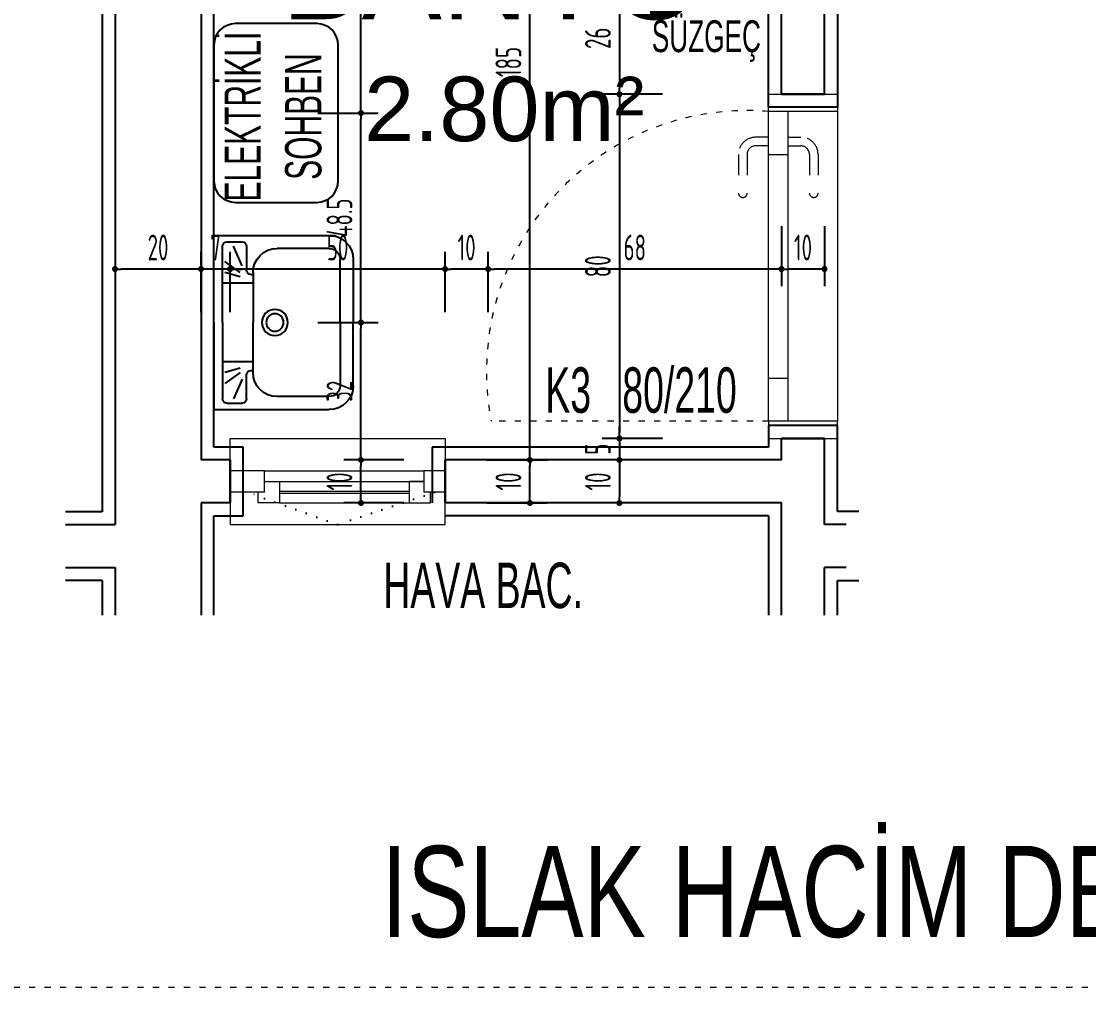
# Model space of a CAD drawing. Extents: x 41749 to 92598, y -24291 to 29432.
# Drawn here: x 89343 to 89964, y -23724 to -23163 of the extents above; entities that cross this region are included whole.
import ezdxf

# ---------------------------------------------------------------- set-up
doc = ezdxf.new("R2010")
doc.units = 0
doc.header["$MEASUREMENT"] = 0
doc.header["$PDMODE"] = 3
doc.linetypes.add('ACAD_ISO03W100', pattern=[30, 12, -18])
doc.linetypes.add('DOT', pattern=[6.35, 0, -6.35])
doc.layers.get('0').update_dxf_attribs({"linetype": 'CONTINUOUS'})
doc.layers.get('Defpoints').update_dxf_attribs({"linetype": 'CONTINUOUS'})
for name, color, linetype in [('DUVAR', 6, 'CONTINUOUS'), ('İÇ ÖLÇÜ', 95, 'CONTINUOUS'), ('MAHAL', 21, 'CONTINUOUS'), ('MERD', 3, 'CONTINUOUS'), ('P', 7, 'DOT'), ('pafta ismi', 4, 'CONTINUOUS'), ('SıVA', 7, 'CONTINUOUS'), ('tefriş', 12, 'CONTINUOUS'), ('YAZI', 7, 'CONTINUOUS')]:
    doc.layers.add(name, color=color, linetype=linetype)
for name, color, linetype, lineweight in [('KAPI-ACILIM1', 13, 'ACAD_ISO03W100', 20), ('KAPI-ACILIM11', 13, 'ACAD_ISO03W100', 20), ('KAPI-GOR', 153, 'CONTINUOUS', 15), ('KAPI-KASA', 34, 'CONTINUOUS', 20)]:
    doc.layers.add(name, color=color, linetype=linetype, lineweight=lineweight)
doc.styles.add('2', font='swisscl.ttf', dxfattribs={"height": 13})
doc.styles.add('mahal', font='arial.ttf', dxfattribs={"height": 70})
doc.styles.add('OLCU', font='isocpeur.ttf', dxfattribs={"width": 0.59})
doc.dimstyles.new('OLCU3', dxfattribs={"dimscale": 0.5, "dimtxt": 30, "dimasz": 7, "dimexe": 20, "dimexo": 0, "dimgap": 10, "dimtad": 1, "dimdec": 4, "dimrnd": 0.5, "dimdsep": 46, "dimtxsty": 'OLCU', "dimblk1": 'DOT', "dimblk2": 'DOT', "dimsah": 1, "dimcen": 0.09, "dimclrt": 4, "dimadec": 0, "dimazin": 0, "dimtfac": 1, "dimtdec": 4, "dimtix": 1, "dimtmove": 2, "dimatfit": 3, "dimfxl": 0, "dimtolj": 1, "dimtzin": 0, "dimarcsym": 0})

# ---------------------------------------------------------------- blocks, each defined once
blk = doc.blocks.new('DOT')
at = {"color": 0, "linetype": 'ByBlock'}
blk.add_line((-0.5, 0), (-1, 0), dxfattribs=at)
at = {"color": 0, "linetype": 'ByBlock', "const_width": 0.5}
blk.add_lwpolyline([(-0.25, 0, 1), (0.25, 0, 1)], format="xyb", close=True, dxfattribs=at)
blk = doc.blocks.new('*D2677')
at = {"layer": 'Defpoints', "color": 0, "transparency": 16777216}
for p in [(89785.28, -23171.65), (89810.28, -23171.65), (89785.28, -23306.93)]:
    blk.add_point(p, dxfattribs=at)
at = {"layer": 'İÇ ÖLÇÜ', "color": 0, "lineweight": -2, "transparency": 16777216}
for p, q in [((89785.28, -23281.93), (89785.28, -23316.93)), ((89810.28, -23281.93), (89810.28, -23316.93)), ((89806.78, -23306.93), (89788.78, -23306.93))]:
    blk.add_line(p, q, dxfattribs=at)
at = {"layer": 'İÇ ÖLÇÜ', "color": 0, "lineweight": -2, "transparency": 16777216, "xscale": 3.5, "yscale": 3.5, "zscale": 3.5, "rotation": 180}
blk.add_blockref('DOT', (89785.28, -23306.93), dxfattribs=at)
at = {"layer": 'İÇ ÖLÇÜ', "color": 0, "lineweight": -2, "transparency": 16777216, "xscale": 3.5, "yscale": 3.5, "zscale": 3.5}
blk.add_blockref('DOT', (89810.28, -23306.93), dxfattribs=at)
at = {"layer": 'İÇ ÖLÇÜ', "color": 4, "transparency": 16777216, "insert": (89797.78, -23294.43), "char_height": 15, "attachment_point": 5, "style": 'OLCU'}
blk.add_mtext('\\A1;10', dxfattribs=at)
blk = doc.blocks.new('*D2678')
at = {"layer": 'Defpoints', "color": 0, "transparency": 16777216}
for p in [(89785.28, -23171.65), (89614.7, -23306.93), (89614.7, -23480.35)]:
    blk.add_point(p, dxfattribs=at)
at = {"layer": 'İÇ ÖLÇÜ', "color": 0, "lineweight": -2, "transparency": 16777216}
for p, q in [((89785.28, -23281.93), (89785.28, -23316.93)), ((89614.7, -23331.93), (89614.7, -23296.93)), ((89781.78, -23306.93), (89618.2, -23306.93))]:
    blk.add_line(p, q, dxfattribs=at)
at = {"layer": 'İÇ ÖLÇÜ', "color": 0, "lineweight": -2, "transparency": 16777216, "xscale": 3.5, "yscale": 3.5, "zscale": 3.5, "rotation": 180}
blk.add_blockref('DOT', (89614.7, -23306.93), dxfattribs=at)
at = {"layer": 'İÇ ÖLÇÜ', "color": 0, "lineweight": -2, "transparency": 16777216, "xscale": 3.5, "yscale": 3.5, "zscale": 3.5}
blk.add_blockref('DOT', (89785.28, -23306.93), dxfattribs=at)
at = {"layer": 'İÇ ÖLÇÜ', "color": 4, "transparency": 16777216, "insert": (89699.99, -23294.43), "char_height": 15, "attachment_point": 5, "style": 'OLCU'}
blk.add_mtext('\\A1;68', dxfattribs=at)
blk = doc.blocks.new('*D2679')
at = {"layer": 'Defpoints', "color": 0, "transparency": 16777216}
for p in [(89589.7, -23306.93), (89614.7, -23480.35), (89589.7, -23492.85)]:
    blk.add_point(p, dxfattribs=at)
at = {"layer": 'İÇ ÖLÇÜ', "color": 0, "lineweight": -2, "transparency": 16777216}
for p, q in [((89589.7, -23331.93), (89589.7, -23296.93)), ((89614.7, -23331.93), (89614.7, -23296.93)), ((89611.2, -23306.93), (89593.2, -23306.93))]:
    blk.add_line(p, q, dxfattribs=at)
at = {"layer": 'İÇ ÖLÇÜ', "color": 0, "lineweight": -2, "transparency": 16777216, "xscale": 3.5, "yscale": 3.5, "zscale": 3.5, "rotation": 180}
blk.add_blockref('DOT', (89589.7, -23306.93), dxfattribs=at)
at = {"layer": 'İÇ ÖLÇÜ', "color": 0, "lineweight": -2, "transparency": 16777216, "xscale": 3.5, "yscale": 3.5, "zscale": 3.5}
blk.add_blockref('DOT', (89614.7, -23306.93), dxfattribs=at)
at = {"layer": 'İÇ ÖLÇÜ', "color": 4, "transparency": 16777216, "insert": (89602.2, -23294.43), "char_height": 15, "attachment_point": 5, "style": 'OLCU'}
blk.add_mtext('\\A1;10', dxfattribs=at)
blk = doc.blocks.new('*D2680')
at = {"layer": 'Defpoints', "color": 0, "transparency": 16777216}
for p in [(89464.7, -23306.93), (89464.7, -23424.1), (89589.7, -23492.85)]:
    blk.add_point(p, dxfattribs=at)
at = {"layer": 'İÇ ÖLÇÜ', "color": 0, "lineweight": -2, "transparency": 16777216}
for p, q in [((89464.7, -23331.93), (89464.7, -23296.93)), ((89589.7, -23331.93), (89589.7, -23296.93)), ((89586.2, -23306.93), (89468.2, -23306.93))]:
    blk.add_line(p, q, dxfattribs=at)
at = {"layer": 'İÇ ÖLÇÜ', "color": 0, "lineweight": -2, "transparency": 16777216, "xscale": 3.5, "yscale": 3.5, "zscale": 3.5, "rotation": 180}
blk.add_blockref('DOT', (89464.7, -23306.93), dxfattribs=at)
at = {"layer": 'İÇ ÖLÇÜ', "color": 0, "lineweight": -2, "transparency": 16777216, "xscale": 3.5, "yscale": 3.5, "zscale": 3.5}
blk.add_blockref('DOT', (89589.7, -23306.93), dxfattribs=at)
at = {"layer": 'İÇ ÖLÇÜ', "color": 4, "transparency": 16777216, "insert": (89527.2, -23294.43), "char_height": 15, "attachment_point": 5, "style": 'OLCU'}
blk.add_mtext('\\A1;50', dxfattribs=at)
blk = doc.blocks.new('*D2681')
at = {"layer": 'Defpoints', "color": 0, "transparency": 16777216}
for p in [(89447.78, -23306.93), (89447.78, -23409.32), (89464.7, -23424.1)]:
    blk.add_point(p, dxfattribs=at)
at = {"layer": 'İÇ ÖLÇÜ', "color": 0, "lineweight": -2, "transparency": 16777216}
for p, q in [((89447.78, -23331.93), (89447.78, -23296.93)), ((89464.7, -23331.93), (89464.7, -23296.93)), ((89444.28, -23306.93), (89440.78, -23306.93)), ((89464.7, -23306.93), (89447.78, -23306.93)), ((89468.2, -23306.93), (89471.7, -23306.93))]:
    blk.add_line(p, q, dxfattribs=at)
at = {"layer": 'İÇ ÖLÇÜ', "color": 0, "lineweight": -2, "transparency": 16777216, "xscale": 3.5, "yscale": 3.5, "zscale": 3.5}
blk.add_blockref('DOT', (89447.78, -23306.93), dxfattribs=at)
at = {"layer": 'İÇ ÖLÇÜ', "color": 0, "lineweight": -2, "transparency": 16777216, "xscale": 3.5, "yscale": 3.5, "zscale": 3.5, "rotation": 180}
blk.add_blockref('DOT', (89464.7, -23306.93), dxfattribs=at)
at = {"layer": 'İÇ ÖLÇÜ', "color": 4, "transparency": 16777216, "insert": (89456.24, -23294.43), "char_height": 15, "attachment_point": 5, "style": 'OLCU'}
blk.add_mtext('\\A1;7', dxfattribs=at)
blk = doc.blocks.new('*D2682')
at = {"layer": 'Defpoints', "color": 0, "transparency": 16777216}
for p in [(89397.78, -23263.72), (89397.78, -23306.93), (89447.78, -23409.32)]:
    blk.add_point(p, dxfattribs=at)
at = {"layer": 'İÇ ÖLÇÜ', "color": 0, "lineweight": -2, "transparency": 16777216}
for p, q in [((89397.78, -23281.93), (89397.78, -23316.93)), ((89447.78, -23331.93), (89447.78, -23296.93)), ((89444.28, -23306.93), (89401.28, -23306.93))]:
    blk.add_line(p, q, dxfattribs=at)
at = {"layer": 'İÇ ÖLÇÜ', "color": 0, "lineweight": -2, "transparency": 16777216, "xscale": 3.5, "yscale": 3.5, "zscale": 3.5, "rotation": 180}
blk.add_blockref('DOT', (89397.78, -23306.93), dxfattribs=at)
at = {"layer": 'İÇ ÖLÇÜ', "color": 0, "lineweight": -2, "transparency": 16777216, "xscale": 3.5, "yscale": 3.5, "zscale": 3.5}
blk.add_blockref('DOT', (89447.78, -23306.93), dxfattribs=at)
at = {"layer": 'İÇ ÖLÇÜ', "color": 4, "transparency": 16777216, "insert": (89422.78, -23294.43), "char_height": 15, "attachment_point": 5, "style": 'OLCU'}
blk.add_mtext('\\A1;20', dxfattribs=at)
blk = doc.blocks.new('*D2683')
at = {"layer": 'Defpoints', "color": 0, "transparency": 16777216}
for p in [(89540.77, -23417.85), (89595.22, -23417.85), (89589.7, -23442.85)]:
    blk.add_point(p, dxfattribs=at)
at = {"layer": 'İÇ ÖLÇÜ', "color": 0, "lineweight": -2, "transparency": 16777216}
for p, q in [((89565.77, -23417.85), (89530.77, -23417.85)), ((89540.77, -23439.35), (89540.77, -23421.35)), ((89565.77, -23442.85), (89530.77, -23442.85))]:
    blk.add_line(p, q, dxfattribs=at)
at = {"layer": 'İÇ ÖLÇÜ', "color": 0, "lineweight": -2, "transparency": 16777216, "xscale": 3.5, "yscale": 3.5, "zscale": 3.5}
for p, rotation in [((89540.77, -23417.85), 90), ((89540.77, -23442.85), 270)]:
    blk.add_blockref('DOT', p, dxfattribs=dict(at, rotation=rotation))
at = {"layer": 'İÇ ÖLÇÜ', "color": 4, "transparency": 16777216, "insert": (89528.27, -23430.35), "char_height": 15, "attachment_point": 5, "rotation": 90, "style": 'OLCU'}
blk.add_mtext('\\A1;10', dxfattribs=at)
blk = doc.blocks.new('lav1')
at = {"layer": 'tefriş', "linetype": 'Continuous'}
for p, q in [((135822.88, 93902.3), (135822.88, 93869.18)), ((135847.88, 93902.3), (135822.88, 93902.3)), ((135847.88, 93899.8), (135826.01, 93899.8)), ((135836.63, 93891.05), (135836.63, 93899.8)), ((135847.88, 93902.3), (135872.88, 93902.3)), ((135847.88, 93899.8), (135869.76, 93899.8)), ((135859.13, 93891.05), (135859.13, 93899.8)), ((135872.88, 93902.3), (135872.88, 93869.18)), ((135824.76, 93898.55), (135824.76, 93894.18)), ((135833.51, 93894.8), (135830.38, 93899.18)), ((135834.76, 93894.8), (135833.51, 93899.18)), ((135861.01, 93894.8), (135862.26, 93899.18)), ((135862.26, 93894.8), (135865.38, 93899.18)), ((135871.01, 93898.55), (135871.01, 93894.18)), ((135831.63, 93894.18), (135826.01, 93896.68)), ((135864.13, 93894.18), (135869.76, 93896.68)), ((135826.01, 93892.93), (135832.88, 93892.93)), ((135833.51, 93891.05), (135847.88, 93891.05)), ((135834.13, 93891.68), (135834.13, 93891.05)), ((135862.26, 93891.05), (135847.88, 93891.05)), ((135861.63, 93891.68), (135861.63, 93891.05)), ((135869.76, 93892.93), (135862.88, 93892.93)), ((135826.63, 93869.18), (135826.63, 93884.18)), ((135869.13, 93869.18), (135869.13, 93884.18)), ((135847.88, 93866.05), (135829.76, 93866.05)), ((135847.88, 93866.05), (135866.01, 93866.05)), ((135829.76, 93862.3), (135847.88, 93862.3)), ((135866.01, 93862.3), (135847.88, 93862.3))]:
    blk.add_line(p, q, dxfattribs=at)
for radius in [3.75, 2.5]:
    blk.add_circle((135847.88, 93884.8), radius, dxfattribs=at)
for centre, radius, start, end in [((135826.01, 93898.55), 1.25, 90, 180), ((135869.76, 93898.55), 1.25, 0, 90), ((135826.01, 93894.18), 1.25, 180, 270), ((135869.76, 93894.18), 1.25, 270, 0), ((135833.51, 93884.18), 6.88, 90, 180), ((135832.88, 93891.68), 1.25, 0, 90), ((135862.88, 93891.68), 1.25, 90, 180), ((135862.26, 93884.18), 6.88, 0, 90), ((135829.76, 93869.18), 6.88, 180, 270), ((135829.76, 93869.18), 3.12, 180, 270), ((135866.01, 93869.18), 6.88, 270, 0), ((135866.01, 93869.18), 3.12, 270, 0)]:
    blk.add_arc(centre, radius, start, end, dxfattribs=at)
blk = doc.blocks.new('*D2713')
at = {"layer": 'Defpoints', "color": 0, "transparency": 16777216}
for p in [(89613.46, -23417.85), (89639.01, -23417.85), (89613.46, -23442.85)]:
    blk.add_point(p, dxfattribs=at)
at = {"layer": 'İÇ ÖLÇÜ', "color": 0, "lineweight": -2, "transparency": 16777216}
for p, q in [((89614.01, -23417.85), (89649.01, -23417.85)), ((89639.01, -23439.35), (89639.01, -23421.35)), ((89614.01, -23442.85), (89649.01, -23442.85))]:
    blk.add_line(p, q, dxfattribs=at)
at = {"layer": 'İÇ ÖLÇÜ', "color": 0, "lineweight": -2, "transparency": 16777216, "xscale": 3.5, "yscale": 3.5, "zscale": 3.5}
for p, rotation in [((89639.01, -23417.85), 90), ((89639.01, -23442.85), 270)]:
    blk.add_blockref('DOT', p, dxfattribs=dict(at, rotation=rotation))
at = {"layer": 'İÇ ÖLÇÜ', "color": 4, "transparency": 16777216, "insert": (89626.51, -23430.35), "char_height": 15, "attachment_point": 5, "rotation": 90, "style": 'OLCU'}
blk.add_mtext('\\A1;10', dxfattribs=at)
blk = doc.blocks.new('*D2714')
at = {"layer": 'Defpoints', "color": 0, "transparency": 16777216}
for p in [(89639.01, -22955.35), (89686.93, -22955.35), (89613.46, -23417.85)]:
    blk.add_point(p, dxfattribs=at)
at = {"layer": 'İÇ ÖLÇÜ', "color": 0, "lineweight": -2, "transparency": 16777216}
for p, q in [((89664.01, -22955.35), (89629.01, -22955.35)), ((89639.01, -23414.35), (89639.01, -22958.85)), ((89614.01, -23417.85), (89649.01, -23417.85))]:
    blk.add_line(p, q, dxfattribs=at)
at = {"layer": 'İÇ ÖLÇÜ', "color": 0, "lineweight": -2, "transparency": 16777216, "xscale": 3.5, "yscale": 3.5, "zscale": 3.5}
for p, rotation in [((89639.01, -22955.35), 90), ((89639.01, -23417.85), 270)]:
    blk.add_blockref('DOT', p, dxfattribs=dict(at, rotation=rotation))
at = {"layer": 'İÇ ÖLÇÜ', "color": 4, "transparency": 16777216, "insert": (89626.51, -23186.6), "char_height": 15, "attachment_point": 5, "rotation": 90, "style": 'OLCU'}
blk.add_mtext('\\A1;185', dxfattribs=at)
blk = doc.blocks.new('*D2718')
at = {"layer": 'Defpoints', "color": 0, "transparency": 16777216}
for p in [(89748.49, -23140.34), (89691.04, -23205.34), (89797.78, -23205.34)]:
    blk.add_point(p, dxfattribs=at)
at = {"layer": 'İÇ ÖLÇÜ', "color": 0, "lineweight": -2, "transparency": 16777216}
for p, q in [((89716.04, -23140.34), (89681.04, -23140.34)), ((89691.04, -23143.84), (89691.04, -23201.84)), ((89716.04, -23205.34), (89681.04, -23205.34))]:
    blk.add_line(p, q, dxfattribs=at)
at = {"layer": 'İÇ ÖLÇÜ', "color": 0, "lineweight": -2, "transparency": 16777216, "xscale": 3.5, "yscale": 3.5, "zscale": 3.5}
for p, rotation in [((89691.04, -23140.34), 90), ((89691.04, -23205.34), 270)]:
    blk.add_blockref('DOT', p, dxfattribs=dict(at, rotation=rotation))
at = {"layer": 'İÇ ÖLÇÜ', "color": 4, "transparency": 16777216, "insert": (89678.54, -23172.84), "char_height": 15, "attachment_point": 5, "rotation": 90, "style": 'OLCU'}
blk.add_mtext('\\A1;26', dxfattribs=at)
blk = doc.blocks.new('*D2719')
at = {"layer": 'Defpoints', "color": 0, "transparency": 16777216}
for p in [(89797.78, -23205.34), (89691.04, -23405.35), (89797.78, -23405.35)]:
    blk.add_point(p, dxfattribs=at)
at = {"layer": 'İÇ ÖLÇÜ', "color": 0, "lineweight": -2, "transparency": 16777216}
for p, q in [((89716.04, -23205.34), (89681.04, -23205.34)), ((89691.04, -23208.84), (89691.04, -23401.85)), ((89716.04, -23405.35), (89681.04, -23405.35))]:
    blk.add_line(p, q, dxfattribs=at)
at = {"layer": 'İÇ ÖLÇÜ', "color": 0, "lineweight": -2, "transparency": 16777216, "xscale": 3.5, "yscale": 3.5, "zscale": 3.5}
for p, rotation in [((89691.04, -23205.34), 90), ((89691.04, -23405.35), 270)]:
    blk.add_blockref('DOT', p, dxfattribs=dict(at, rotation=rotation))
at = {"layer": 'İÇ ÖLÇÜ', "color": 4, "transparency": 16777216, "insert": (89678.54, -23305.34), "char_height": 15, "attachment_point": 5, "rotation": 90, "style": 'OLCU'}
blk.add_mtext('\\A1;80', dxfattribs=at)
blk = doc.blocks.new('*D2720')
at = {"layer": 'Defpoints', "color": 0, "transparency": 16777216}
for p in [(89797.78, -23405.35), (89691.04, -23417.85), (89785.28, -23417.85)]:
    blk.add_point(p, dxfattribs=at)
at = {"layer": 'İÇ ÖLÇÜ', "color": 0, "lineweight": -2, "transparency": 16777216}
for p, q in [((89691.04, -23401.85), (89691.04, -23398.35)), ((89716.04, -23405.35), (89681.04, -23405.35)), ((89691.04, -23405.35), (89691.04, -23417.85)), ((89716.04, -23417.85), (89681.04, -23417.85)), ((89691.04, -23421.35), (89691.04, -23424.85))]:
    blk.add_line(p, q, dxfattribs=at)
at = {"layer": 'İÇ ÖLÇÜ', "color": 0, "lineweight": -2, "transparency": 16777216, "xscale": 3.5, "yscale": 3.5, "zscale": 3.5}
for p, rotation in [((89691.04, -23405.35), 270), ((89691.04, -23417.85), 90)]:
    blk.add_blockref('DOT', p, dxfattribs=dict(at, rotation=rotation))
at = {"layer": 'İÇ ÖLÇÜ', "color": 4, "transparency": 16777216, "insert": (89678.54, -23411.6), "char_height": 15, "attachment_point": 5, "rotation": 90, "style": 'OLCU'}
blk.add_mtext('\\A1;5', dxfattribs=at)
blk = doc.blocks.new('*D2721')
at = {"layer": 'Defpoints', "color": 0, "transparency": 16777216}
for p in [(89785.28, -23417.85), (89691.04, -23442.85), (89785.28, -23442.85)]:
    blk.add_point(p, dxfattribs=at)
at = {"layer": 'İÇ ÖLÇÜ', "color": 0, "lineweight": -2, "transparency": 16777216}
for p, q in [((89716.04, -23417.85), (89681.04, -23417.85)), ((89691.04, -23421.35), (89691.04, -23439.35)), ((89716.04, -23442.85), (89681.04, -23442.85))]:
    blk.add_line(p, q, dxfattribs=at)
at = {"layer": 'İÇ ÖLÇÜ', "color": 0, "lineweight": -2, "transparency": 16777216, "xscale": 3.5, "yscale": 3.5, "zscale": 3.5}
for p, rotation in [((89691.04, -23417.85), 90), ((89691.04, -23442.85), 270)]:
    blk.add_blockref('DOT', p, dxfattribs=dict(at, rotation=rotation))
at = {"layer": 'İÇ ÖLÇÜ', "color": 4, "transparency": 16777216, "insert": (89678.54, -23430.35), "char_height": 15, "attachment_point": 5, "rotation": 90, "style": 'OLCU'}
blk.add_mtext('\\A1;10', dxfattribs=at)
blk = doc.blocks.new('*D2722')
at = {"layer": 'Defpoints', "color": 0, "transparency": 16777216}
for p in [(89490.72, -23337.99), (89540.77, -23337.99), (89595.22, -23417.85)]:
    blk.add_point(p, dxfattribs=at)
at = {"layer": 'İÇ ÖLÇÜ', "color": 0, "lineweight": -2, "transparency": 16777216}
for p, q in [((89515.77, -23337.99), (89550.77, -23337.99)), ((89540.77, -23414.35), (89540.77, -23341.49)), ((89565.77, -23417.85), (89530.77, -23417.85))]:
    blk.add_line(p, q, dxfattribs=at)
at = {"layer": 'İÇ ÖLÇÜ', "color": 0, "lineweight": -2, "transparency": 16777216, "xscale": 3.5, "yscale": 3.5, "zscale": 3.5}
for p, rotation in [((89540.77, -23337.99), 90), ((89540.77, -23417.85), 270)]:
    blk.add_blockref('DOT', p, dxfattribs=dict(at, rotation=rotation))
at = {"layer": 'İÇ ÖLÇÜ', "color": 4, "transparency": 16777216, "insert": (89528.27, -23377.92), "char_height": 15, "attachment_point": 5, "rotation": 90, "style": 'OLCU'}
blk.add_mtext('\\A1;32', dxfattribs=at)
blk = doc.blocks.new('*D2723')
at = {"layer": 'Defpoints', "color": 0, "transparency": 16777216}
for p in [(89455.28, -23216.26), (89540.77, -23216.26), (89490.72, -23337.99)]:
    blk.add_point(p, dxfattribs=at)
at = {"layer": 'İÇ ÖLÇÜ', "color": 0, "lineweight": -2, "transparency": 16777216}
for p, q in [((89515.77, -23216.26), (89550.77, -23216.26)), ((89540.77, -23334.49), (89540.77, -23219.76)), ((89515.77, -23337.99), (89550.77, -23337.99))]:
    blk.add_line(p, q, dxfattribs=at)
at = {"layer": 'İÇ ÖLÇÜ', "color": 0, "lineweight": -2, "transparency": 16777216, "xscale": 3.5, "yscale": 3.5, "zscale": 3.5}
for p, rotation in [((89540.77, -23216.26), 90), ((89540.77, -23337.99), 270)]:
    blk.add_blockref('DOT', p, dxfattribs=dict(at, rotation=rotation))
at = {"layer": 'İÇ ÖLÇÜ', "color": 4, "transparency": 16777216, "insert": (89528.27, -23277.12), "char_height": 15, "attachment_point": 5, "rotation": 90, "style": 'OLCU'}
blk.add_mtext('\\A1;48.5', dxfattribs=at)
blk = doc.blocks.new('*D2724')
at = {"layer": 'Defpoints', "color": 0, "transparency": 16777216}
for p in [(89489.71, -22997.27), (89540.77, -22997.27), (89455.28, -23216.26)]:
    blk.add_point(p, dxfattribs=at)
at = {"layer": 'İÇ ÖLÇÜ', "color": 0, "lineweight": -2, "transparency": 16777216}
for p, q in [((89515.77, -22997.27), (89550.77, -22997.27)), ((89540.77, -23212.76), (89540.77, -23000.77)), ((89515.77, -23216.26), (89550.77, -23216.26))]:
    blk.add_line(p, q, dxfattribs=at)
at = {"layer": 'İÇ ÖLÇÜ', "color": 0, "lineweight": -2, "transparency": 16777216, "xscale": 3.5, "yscale": 3.5, "zscale": 3.5}
for p, rotation in [((89540.77, -22997.27), 90), ((89540.77, -23216.26), 270)]:
    blk.add_blockref('DOT', p, dxfattribs=dict(at, rotation=rotation))
at = {"layer": 'İÇ ÖLÇÜ', "color": 4, "transparency": 16777216, "insert": (89528.27, -23106.77), "char_height": 15, "attachment_point": 5, "rotation": 90, "style": 'OLCU'}
blk.add_mtext('\\A1;87.5', dxfattribs=at)

msp = doc.modelspace()

# ---------------------------------------------------------------- linework, layer by layer
at = {"layer": 'DUVAR'}
for p, q in [((89397.78156, -22955.3473), (89397.78156, -23455.34731)), ((89447.78156, -22955.3473), (89447.78156, -23417.8473)), ((89785.28156, -23205.3473), (89785.28156, -22955.3473)), ((89810.28156, -23205.3473), (89810.28156, -22955.3473)), ((89810.28147, -23205.3388), (89785.28147, -23205.3388)), ((89785.28147, -23205.3473), (89810.28147, -23205.3473)), ((89785.28147, -23205.3473), (89810.28147, -23205.3473)), ((89785.28147, -23205.3473), (89810.28147, -23205.3473)), ((89810.28147, -23205.3473), (89785.28147, -23205.3473)), ((89810.28147, -23205.3473), (89785.28147, -23205.3473)), ((89785.28147, -23205.3473), (89810.28147, -23205.3473)), ((89785.28147, -23205.3473), (89810.28147, -23205.3473)), ((89810.28147, -23205.3473), (89785.28147, -23205.3473)), ((89785.28147, -23205.3473), (89810.28147, -23205.34731)), ((89810.28156, -23205.3473), (89785.28156, -23205.3473)), ((89397.78156, -23317.8473), (89397.78156, -23455.3473)), ((89810.28147, -23405.3473), (89785.28147, -23405.3473)), ((89785.28147, -23405.3473), (89810.28147, -23405.3473)), ((89785.28147, -23405.3473), (89810.28147, -23405.3473)), ((89785.28147, -23405.3473), (89810.28147, -23405.3473)), ((89810.28147, -23405.3473), (89785.28147, -23405.3473)), ((89785.28147, -23405.3473), (89810.28147, -23405.3473)), ((89810.28147, -23405.3473), (89785.28147, -23405.3473)), ((89785.28147, -23405.3473), (89810.28147, -23405.3473)), ((89785.28147, -23405.3473), (89810.28147, -23405.3473)), ((89785.28147, -23405.3473), (89810.28147, -23405.3473)), ((89810.28147, -23405.3473), (89785.28147, -23405.3473)), ((89810.28147, -23405.3473), (89785.28147, -23405.3473)), ((89785.28156, -23417.8473), (89785.28156, -23405.3473)), ((89810.28156, -23405.3473), (89785.28156, -23405.3473)), ((89810.28156, -23455.3473), (89810.28156, -23405.3473)), ((89464.69725, -23417.8473), (89447.78156, -23417.8473)), ((89464.69725, -23442.8473), (89464.69725, -23417.8473)), ((89464.69725, -23442.8473), (89464.69725, -23417.8473)), ((89464.69725, -23417.8473), (89464.69725, -23442.8473)), ((89589.69725, -23442.8473), (89589.69725, -23417.8473)), ((89785.28156, -23417.8473), (89589.69984, -23417.8473)), ((89589.69984, -23442.8473), (89589.69984, -23417.8473)), ((89589.69984, -23417.8473), (89589.69984, -23442.8473)), ((89447.78156, -23442.8473), (89447.78156, -23508.04465)), ((89464.69725, -23442.8473), (89447.78156, -23442.8473)), ((89589.69984, -23442.8473), (89589.69725, -23442.8473)), ((89785.28156, -23442.8473), (89589.69984, -23442.8473)), ((89785.28156, -23508.04465), (89785.28156, -23442.8473)), ((89368.96846, -23455.3473), (89397.78156, -23455.3473)), ((89822.78156, -23455.3473), (89810.28156, -23455.3473)), ((89368.96846, -23480.3473), (89397.78156, -23480.3473)), ((89397.78156, -23480.3473), (89397.78156, -23508.04465)), ((89397.78156, -23480.3473), (89397.78156, -23508.04465)), ((89822.78156, -23480.3473), (89810.28156, -23480.3473)), ((89810.28156, -23508.04465), (89810.28156, -23480.3473))]:
    msp.add_line(p, q, dxfattribs=at)
at = {"layer": 'KAPI-ACILIM1', "ltscale": 0.3}
msp.add_line((89777.78147, -23395.3473), (89616.53147, -23395.3473), dxfattribs=at)
at = {"layer": 'KAPI-ACILIM1', "linetype": 'ACAD_ISO03W100', "ltscale": 0.3}
msp.add_lwpolyline([(89303.55225, -21704.35129), (90584.40629, -21704.35129), (90584.40629, -23724.46207), (89303.55225, -23724.46207)], close=True, dxfattribs=at)
at = {"layer": 'KAPI-ACILIM1', "ltscale": 0.3}
msp.add_arc((89765.35435, -23366.44123), 151.60412, 85.29813826, 190.99177634, dxfattribs=at)
at = {"layer": 'KAPI-ACILIM11'}
for p, q in [((89777.78147, -23230.3473), (89770.28147, -23230.3473)), ((89789.03147, -23230.3473), (89796.53147, -23230.3473)), ((89777.78147, -23235.3473), (89770.28147, -23235.3473)), ((89789.03147, -23235.3473), (89796.53147, -23235.3473)), ((89760.28147, -23240.3473), (89760.28147, -23262.8473)), ((89765.28147, -23240.3473), (89765.28147, -23262.8473)), ((89801.53147, -23240.3473), (89801.53147, -23262.8473)), ((89806.53147, -23240.3473), (89806.53147, -23262.8473))]:
    msp.add_line(p, q, dxfattribs=at)
for centre, radius, start, end in [((89770.28147, -23240.3473), 10, 90, 180), ((89796.53147, -23240.3473), 10, 0, 90), ((89770.28147, -23240.3473), 5, 90, 180), ((89796.53147, -23240.3473), 5, 0, 90), ((89762.78147, -23262.8473), 2.5, 180, 0), ((89804.03147, -23262.8473), 2.5, 180, 0)]:
    msp.add_arc(centre, radius, start, end, dxfattribs=at)
at = {"layer": 'KAPI-GOR'}
for p, q in [((89817.78147, -23215.34731), (89817.78147, -23395.3473)), ((89484.69725, -23424.0973), (89464.69725, -23424.0973)), ((89484.69725, -23436.5973), (89484.69725, -23424.0973)), ((89484.69725, -23424.0973), (89577.5034, -23424.0973)), ((89577.5034, -23436.5973), (89577.5034, -23424.0973)), ((89577.5034, -23436.5973), (89577.5034, -23424.0973)), ((89589.69984, -23424.0973), (89577.5034, -23424.0973)), ((89589.69984, -23424.0973), (89577.5034, -23424.0973)), ((89589.69984, -23436.5973), (89589.69984, -23424.0973)), ((89484.69725, -23430.3473), (89493.44725, -23430.3473)), ((89493.44725, -23430.3473), (89493.44725, -23442.8473)), ((89493.44725, -23430.3473), (89568.7534, -23430.3473)), ((89577.5034, -23430.3473), (89568.7534, -23430.3473)), ((89568.7534, -23430.3473), (89577.5034, -23430.3473)), ((89568.7534, -23430.3473), (89568.7534, -23442.8473)), ((89577.5034, -23436.5973), (89577.5034, -23430.3473)), ((89484.69725, -23436.5973), (89464.69725, -23436.5973)), ((89480.94725, -23442.8473), (89480.94725, -23436.5973)), ((89493.44725, -23435.9723), (89568.7534, -23435.9723)), ((89493.44725, -23437.2223), (89568.7534, -23437.2223)), ((89589.69984, -23436.5973), (89577.5034, -23436.5973)), ((89589.69984, -23436.5973), (89577.5034, -23436.5973)), ((89581.2534, -23442.8473), (89581.2534, -23436.5973)), ((89493.44725, -23442.8473), (89480.94725, -23442.8473)), ((89493.44725, -23442.8473), (89568.7534, -23442.8473)), ((89568.7534, -23442.8473), (89581.2534, -23442.8473)), ((89568.7534, -23442.8473), (89581.2534, -23442.8473))]:
    msp.add_line(p, q, dxfattribs=at)
for points in [[(89464.69725, -23417.8473), (89464.7015, -23417.8473), (89464.7015, -23405.3473), (89577.19984, -23405.3473), (89577.19984, -23405.3473), (89589.69984, -23405.3473), (89589.69984, -23417.8473)], [(89464.7015, -23442.8473), (89464.7015, -23442.8473), (89464.7015, -23455.3473), (89577.19984, -23455.3473), (89577.19984, -23455.3473), (89589.69984, -23455.3473), (89589.69984, -23442.8473)], [(89464.7015, -23442.8473), (89464.7015, -23455.3473), (89589.69984, -23455.3473), (89589.69984, -23449.0973), (89589.69984, -23442.8473)]]:
    msp.add_lwpolyline(points, dxfattribs=at)
at = {"layer": 'KAPI-KASA'}
for p, q in [((89777.78147, -23395.3473), (89777.78147, -23215.3473)), ((89789.03147, -23215.3473), (89789.03147, -23395.3473)), ((89777.78147, -23240.3473), (89789.03147, -23240.3473)), ((89777.78147, -23370.3473), (89789.03147, -23370.3473))]:
    msp.add_line(p, q, dxfattribs=at)
for points in [[(89777.78147, -23215.3473), (89777.78147, -23205.3473), (89817.78147, -23205.34731), (89817.78147, -23215.34731), (89777.78147, -23215.3473)], [(89777.78147, -23395.3473), (89777.78147, -23405.3473), (89817.78147, -23405.3473), (89817.78147, -23395.3473), (89777.78147, -23395.3473)]]:
    msp.add_lwpolyline(points, close=True, dxfattribs=at)
at = {"layer": 'MERD'}
msp.add_line((89368.96846, -23455.34731), (89397.78156, -23455.34731), dxfattribs=at)
at = {"layer": 'P'}
msp.add_lwpolyline([(89583.60162, -23436.5973), (89527.20067, -23455.3473), (89474.69725, -23436.5973)], dxfattribs=at)
at = {"layer": 'SıVA'}
for p, q in [((89390.28156, -22962.8473), (89390.28156, -23447.84731)), ((89455.28156, -23410.3473), (89455.28156, -22962.8473)), ((89817.78156, -23397.8473), (89777.78156, -23397.8473)), ((89777.78156, -23397.8473), (89777.78156, -23410.3473)), ((89817.78156, -23447.8473), (89817.78156, -23397.8473)), ((89472.19725, -23410.3473), (89455.28156, -23410.3473)), ((89472.19725, -23450.3473), (89472.19725, -23410.3473)), ((89777.78156, -23410.3473), (89582.19984, -23410.3473)), ((89582.19984, -23410.3473), (89582.19984, -23442.8473)), ((89368.96846, -23447.8473), (89390.28156, -23447.8473)), ((89390.28156, -23447.84731), (89390.28156, -23447.84731)), ((89390.28156, -23447.84731), (89390.28156, -23447.94411)), ((89455.28156, -23508.04465), (89455.28156, -23450.3473)), ((89455.28156, -23450.3473), (89472.19725, -23450.3473)), ((89777.78156, -23450.3473), (89589.69984, -23450.3473)), ((89777.78156, -23450.3473), (89777.78156, -23508.04465)), ((89830.27306, -23447.8473), (89817.78156, -23447.8473)), ((89390.28156, -23487.8473), (89368.96846, -23487.8473)), ((89390.28156, -23487.8473), (89390.28156, -23487.84734)), ((89390.28156, -23487.84734), (89390.28156, -23487.84734)), ((89390.28156, -23487.84734), (89390.28156, -23508.04465)), ((89817.78156, -23508.04465), (89817.78156, -23487.8473)), ((89817.78156, -23487.8473), (89830.27306, -23487.8473))]:
    msp.add_line(p, q, dxfattribs=at)
msp.add_lwpolyline([(89833.73328, -22962.8473), (89822.78156, -22962.8473), (89817.78156, -22962.8473), (89817.78156, -23212.8388), (89777.78156, -23212.8388), (89777.78156, -22962.8473), (89455.28156, -22962.8473)], dxfattribs=at)
at = {"layer": 'tefriş'}
msp.add_lwpolyline([(89527.61577, -23255.67198), (89527.61577, -23176.84647, 0.414213562), (89515.11577, -23164.34647), (89467.78156, -23164.34647, 0.414213562), (89455.28156, -23176.84647), (89455.28156, -23255.67198, 0.414213562), (89467.78156, -23268.17198), (89515.11577, -23268.17198, 0.414213562)], format="xyb", close=True, dxfattribs=at)

# ---------------------------------------------------------------- block references
at = {"layer": 'tefriş', "linetype": 'Continuous', "xscale": -2.024999999994179, "yscale": 2.024999999994179, "zscale": 2.025, "rotation": 90}
msp.add_blockref('lav1', (279607.43969, 251753.9751), dxfattribs=at)

# ---------------------------------------------------------------- texts
at = {"layer": 'MAHAL', "insert": (89616.86092, -23172.45705), "char_height": 50, "width": 795.74, "attachment_point": 5, "style": 'mahal'}
msp.add_mtext('BANYO\\P{\\H0.75x; 2.80m²}', dxfattribs=at)
at = {"layer": 'pafta ismi', "style": '2'}
msp.add_text('ISLAK HACİM DETAYLARI  Ö:1/20', height=52.92, dxfattribs=at).set_placement((89552.60075, -23695.03079))
at = {"layer": 'YAZI', "insert": (89741.59943, -23174.48002), "char_height": 18.48, "width": 321.563088, "attachment_point": 5, "style": 'OLCU'}
msp.add_mtext('{\\fArial|b0|i0|c162|p34;SÜZGEÇ}', dxfattribs=at)
at = {"layer": 'YAZI', "attachment_point": 5, "style": 'OLCU'}
for s, insert, char_height, width, rotation in [('{\\fArial|b0|i0|c162|p34;ELEKTRİKLİ\\PSOHBEN}', (89489.75127, -23218.33864), 21.12, 307.500672, 90), ('{\\fArial|b0|i0|c162|p34;K3   80/210}', (89703.61815, -23377.44686), 26.4, 459.37584, 0.00000001), ('{\\fArial|b0|i0|c162|p34;HAVA BAC.}', (89611.81519, -23490.93205), 26.4, 459.37584, 0.00000001)]:
    msp.add_mtext(s, dxfattribs=dict(at, insert=insert, char_height=char_height, width=width, rotation=rotation))

# ---------------------------------------------------------------- dimensions: what is measured, and where the dimension line sits
at = {"layer": 'İÇ ÖLÇÜ'}
for base, p1, p2, picture, middle in [((89639.01191, -22955.3473), (89613.46224, -23417.8473), (89686.93395, -22955.3473), '*D2714', (89626.51191, -23186.5973)), ((89540.76823, -22997.2723), (89455.28156, -23216.25923), (89489.70656, -22997.2723), '*D2724', (89528.26823, -23106.76576)), ((89691.04023, -23205.3388), (89748.48707, -23140.33896), (89797.78147, -23205.3388), '*D2718', (89678.54023, -23172.83888)), ((89691.04023, -23405.3473), (89797.78147, -23205.3388), (89797.78146, -23405.3473), '*D2719', (89678.54023, -23305.34305)), ((89540.76823, -23216.25923), (89490.71906, -23337.98832), (89455.28156, -23216.25923), '*D2723', (89528.26823, -23277.12377)), ((89540.76823, -23337.98832), (89595.22099, -23417.8473), (89490.71906, -23337.98832), '*D2722', (89528.26823, -23377.91781)), ((89691.04023, -23417.8473), (89797.78146, -23405.3473), (89785.28156, -23417.8473), '*D2720', (89678.54023, -23411.5973)), ((89540.76823, -23417.8473), (89589.69984, -23442.8473), (89595.22099, -23417.8473), '*D2683', (89528.26823, -23430.3473)), ((89639.01191, -23417.8473), (89613.46224, -23442.8473), (89613.46224, -23417.8473), '*D2713', (89626.51191, -23430.3473)), ((89691.04023, -23442.8473), (89785.28156, -23417.8473), (89785.28156, -23442.8473), '*D2721', (89678.54023, -23430.3473))]:
    dim = msp.add_linear_dim(base=base, p1=p1, p2=p2, angle=90, dimstyle='OLCU3', override={"dimlfac": 0.4}, dxfattribs=at)
    dim.commit()
    dim.dimension.update_dxf_attribs({"geometry": picture, "text_midpoint": middle})
for base, p1, p2, picture, middle in [((89614.69984, -23306.92867), (89785.28156, -23171.65169), (89614.69984, -23480.3473), '*D2678', (89699.9907, -23294.42867)), ((89785.28156, -23306.92867), (89810.28156, -23171.65169), (89785.28156, -23171.65169), '*D2677', (89797.78156, -23294.42867)), ((89397.78156, -23306.92867), (89447.78156, -23409.31601), (89397.78156, -23263.71999), '*D2682', (89422.78156, -23294.42867)), ((89447.78156, -23306.92867), (89464.69725, -23424.0973), (89447.78156, -23409.31601), '*D2681', (89456.2394, -23294.42867)), ((89464.69725, -23306.92867), (89589.69984, -23492.8473), (89464.69725, -23424.0973), '*D2680', (89527.19854, -23294.42867)), ((89589.69984, -23306.92867), (89614.69984, -23480.3473), (89589.69984, -23492.8473), '*D2679', (89602.19984, -23294.42867))]:
    dim = msp.add_linear_dim(base=base, p1=p1, p2=p2, dimstyle='OLCU3', override={"dimlfac": 0.4}, dxfattribs=at)
    dim.commit()
    dim.dimension.update_dxf_attribs({"geometry": picture, "text_midpoint": middle})

doc.saveas('drawing.dxf')
